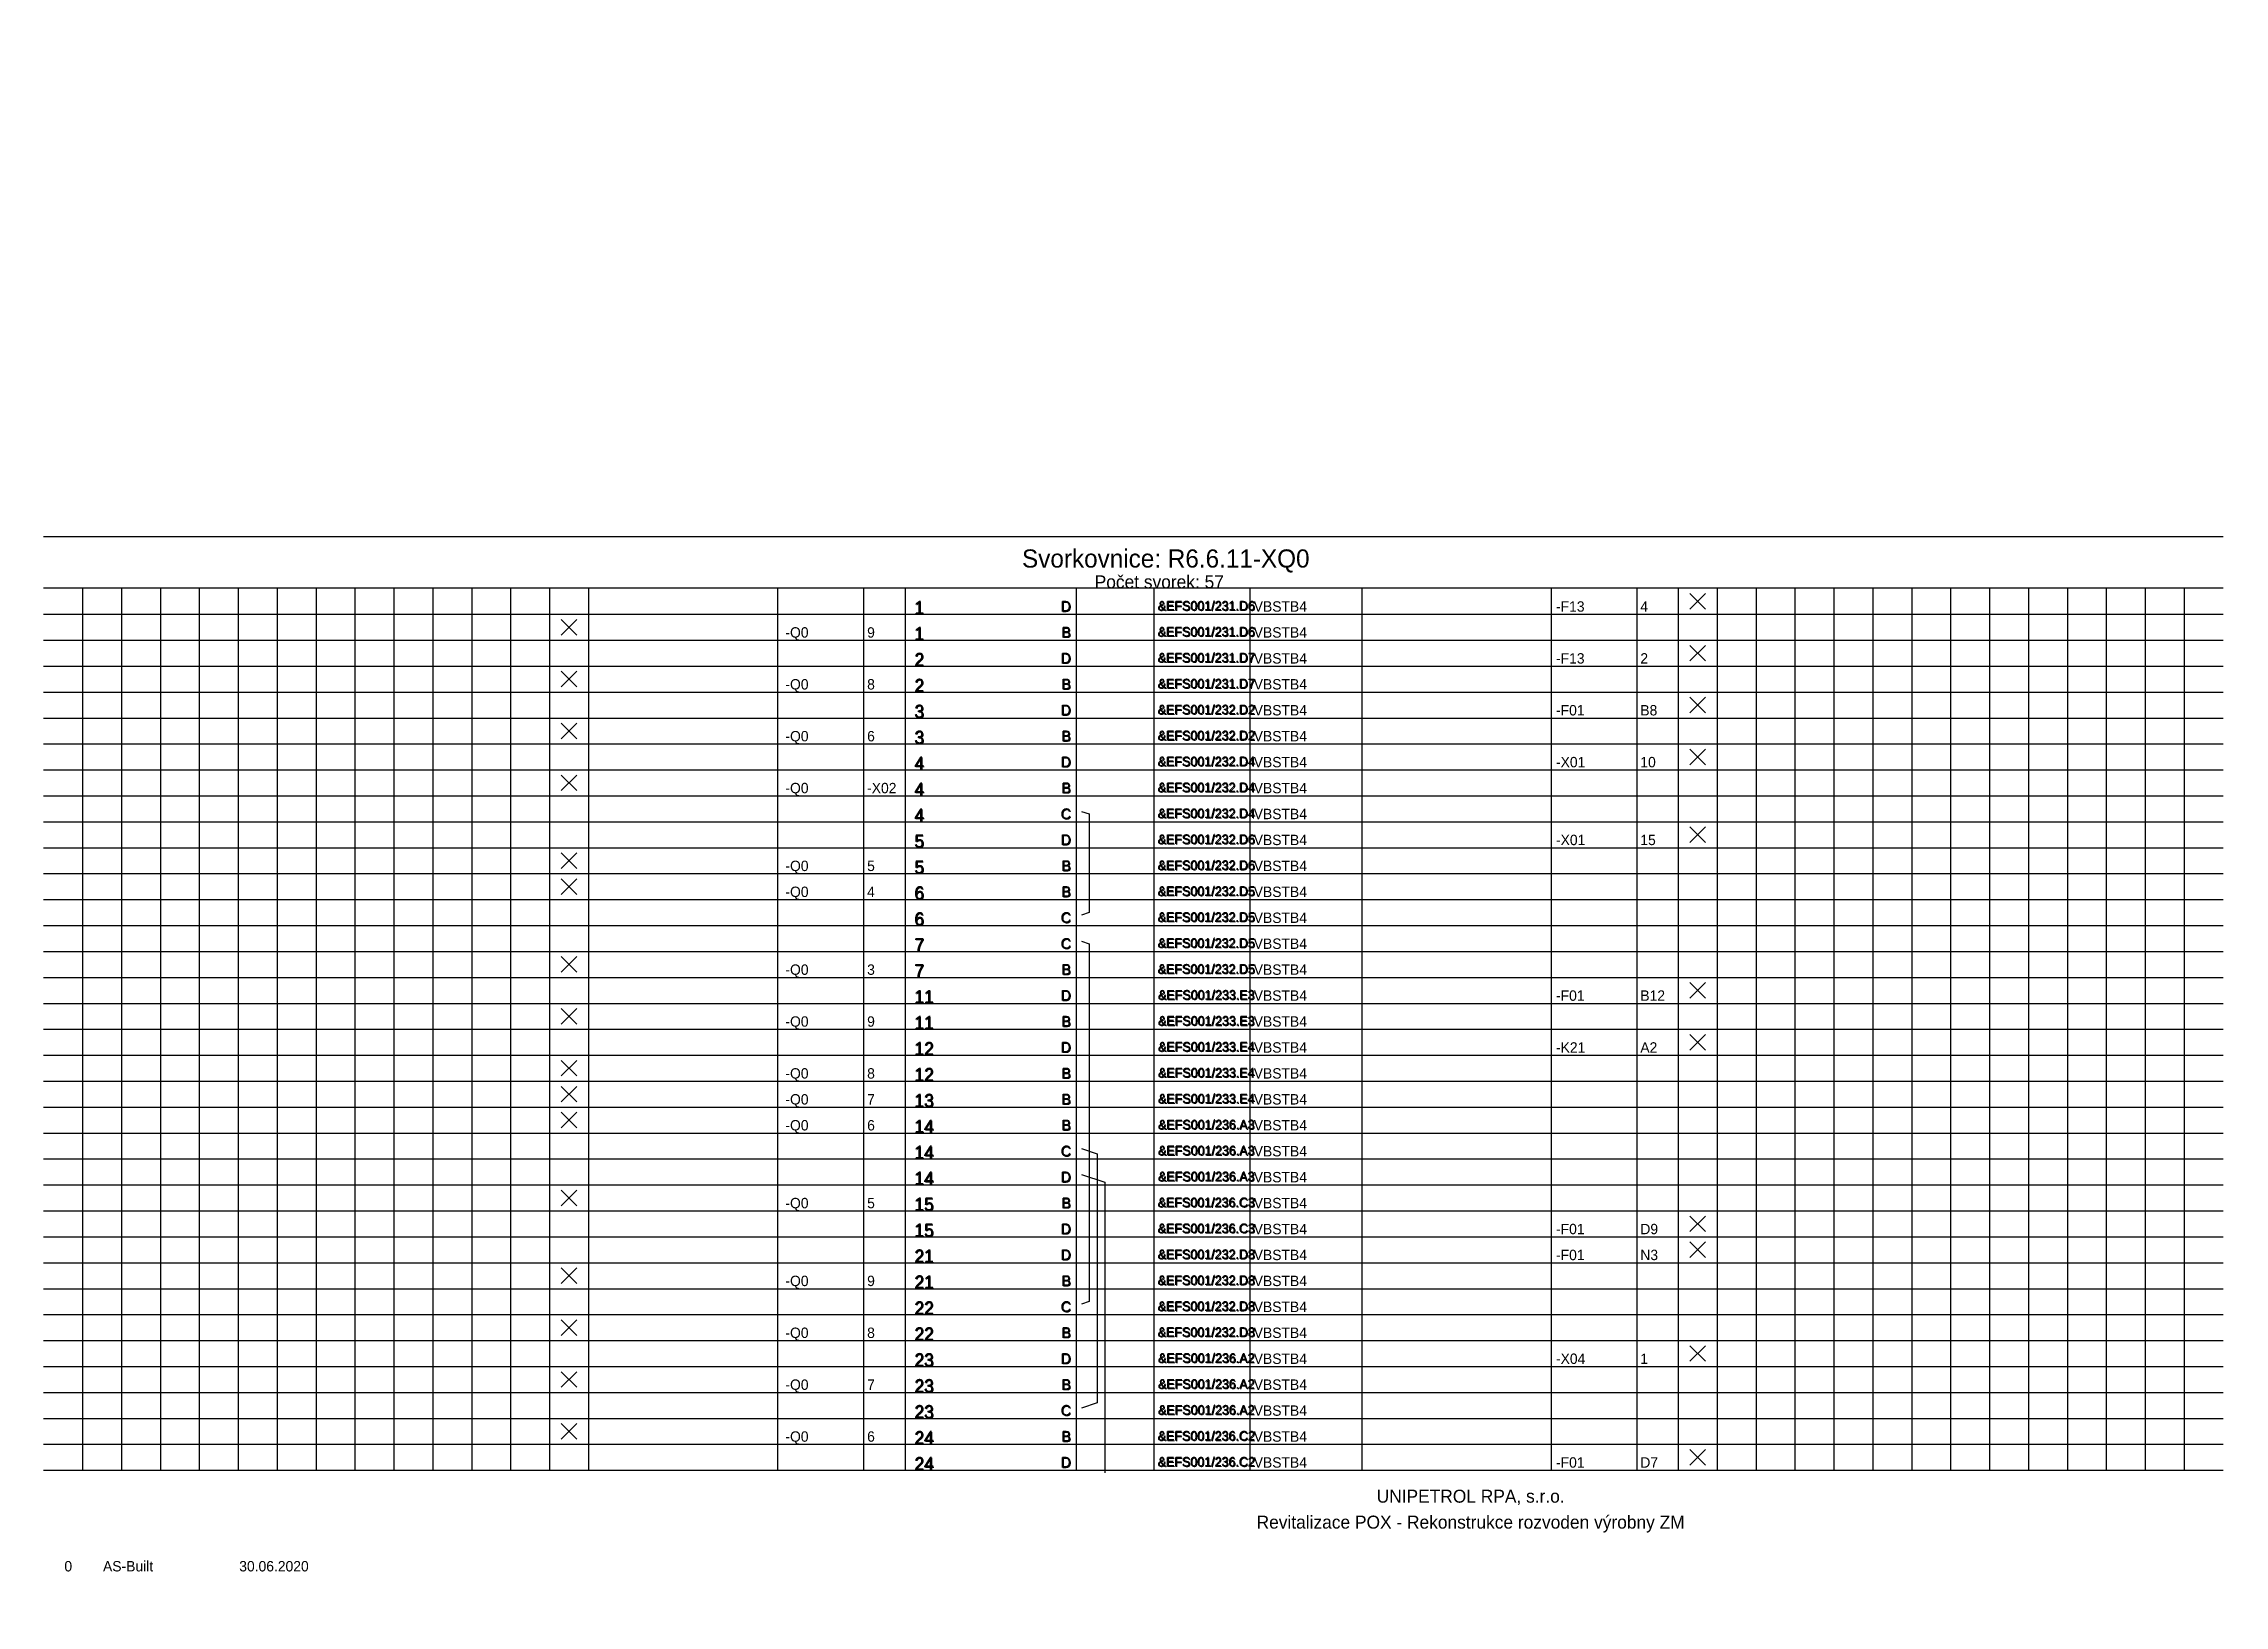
# Model space of a CAD drawing. Extents: x 0 to 420, y -1 to 300.
import ezdxf
from ezdxf.enums import TextEntityAlignment as Align

# ---------------------------------------------------------------- set-up
doc = ezdxf.new("R2010")
doc.units = 0
doc.header["$MEASUREMENT"] = 0
doc.linetypes.add('LTY1', pattern=[0])
for name, color, linetype in [('4', 4, 'Continuous'), ('PEN1', 7, 'LTY1'), ('PEN2', 7, 'LTY1'), ('PEN4', 7, 'LTY1'), ('PEN5', 7, 'LTY1'), ('SYMBOL', 7, 'LTY1')]:
    doc.layers.add(name, color=color, linetype=linetype)
doc.styles.add('NORMSCHRIFT', font='normwin')

# ---------------------------------------------------------------- blocks, each defined once
blk = doc.blocks.new('_SS-BLOK-S')
at = {"layer": 'PEN5', "linetype": 'LTY1'}
for p, q in [((0, -5), (420, -5)), ((420, -15), (0, -15))]:
    blk.add_line(p, q, dxfattribs=at)
at = {"layer": 'PEN1', "style": 'NORMSCHRIFT', "flags": 8}
for tag in ['CODE_1', 'CODE_2', 'CODE_3', 'CODE_4']:
    blk.add_attdef(tag, text='', height=3.5, dxfattribs=at).set_placement((216.25, -11), align=Align.CENTER)
at = {"layer": 'PEN2', "style": 'NORMSCHRIFT', "flags": 8}
blk.add_attdef('CODE_307', text='', height=2.5, dxfattribs=at).set_placement((215, -15), align=Align.CENTER)
at = {"layer": 'PEN4', "style": 'NORMSCHRIFT', "flags": 9}
for tag in ['CODE_558', 'CODE_91']:
    blk.add_attdef(tag, (0, 0), '', height=3.5, dxfattribs=at)
blk = doc.blocks.new('_SS-VETA-S')
at = {"layer": 'PEN1', "linetype": 'LTY1'}
for p, q in [((7.5, 5), (7.5, 0)), ((15, 5), (15, 0)), ((22.5, 5), (22.5, 0)), ((30, 5), (30, 0)), ((37.5, 5), (37.5, 0)), ((45, 5), (45, 0)), ((52.5, 5), (52.5, 0)), ((60, 5), (60, 0)), ((67.5, 5), (67.5, 0)), ((75, 5), (75, 0)), ((82.5, 5), (82.5, 0)), ((90, 5), (90, 0)), ((97.5, 5), (97.5, 0)), ((141.5, 0), (141.5, 5)), ((158, 5), (158, 0)), ((199, 5), (199, 0)), ((214, 0), (214, 5)), ((232.5, 0), (232.5, 5)), ((290.5, 5), (290.5, 0)), ((307, 5), (307, 0)), ((322.5, 5), (322.5, 0)), ((330, 5), (330, 0)), ((337.5, 5), (337.5, 0)), ((345, 5), (345, 0)), ((352.5, 5), (352.5, 0)), ((360, 5), (360, 0)), ((367.5, 5), (367.5, 0)), ((375, 5), (375, 0)), ((382.5, 5), (382.5, 0)), ((390, 5), (390, 0)), ((390, 5), (390, 0)), ((397.5, 5), (397.5, 0)), ((405, 5), (405, 0)), ((412.5, 5), (412.5, 0)), ((0, 0), (420, 0))]:
    blk.add_line(p, q, dxfattribs=at)
at = {"layer": 'PEN5', "linetype": 'LTY1'}
for p, q in [((105, 5), (105, 0)), ((166, 5), (166, 0)), ((254, 5), (254, 0)), ((315, 5), (315, 0))]:
    blk.add_line(p, q, dxfattribs=at)
at = {"layer": 'PEN2', "style": 'NORMSCHRIFT', "flags": 8}
blk.add_attdef('CODE_21', (167.95, -0.1), '', height=2.5, dxfattribs=at)
at = {"layer": 'PEN4', "style": 'NORMSCHRIFT'}
for tag, p, height, flags in [('CODE_63', (0, 0), 3.5, 9), ('CODE_91', (0, 0), 3.5, 9), ('CODE_781', (0, 0), 3.5, 9), ('CODE_782', (0, 0), 3.5, 9), ('CODE_10003', (107.7, 0.5), 2, 8), ('CODE_10001', (107.7, 0.5), 2, 8), ('CODE_10002', (107.7, 0.5), 2, 8), ('CODE_10004', (142.95, 0.5), 2, 8), ('CODE_10021', (158.7, 0.5), 2, 8), ('CODE_41', (233.2, 0.5), 2, 8), ('CODE_11003', (255.95, 0.5), 2, 8), ('CODE_11001', (255.95, 0.5), 2, 8), ('CODE_11002', (255.95, 0.5), 2, 8), ('CODE_11004', (291.45, 0.5), 2, 8), ('CODE_11021', (307.7, 0.5), 2, 8)]:
    blk.add_attdef(tag, p, '', height=height, dxfattribs=dict(at, flags=flags))
at = {"layer": 'PEN4', "style": 'NORMSCHRIFT', "flags": 8}
blk.add_attdef('CODE_45', text='', height=2, dxfattribs=at).set_placement((198.1, 0.4), align=Align.RIGHT)
blk.add_attdef('CODE_10', text='', height=1.8, dxfattribs=at).set_placement((224.2, 0.6), align=Align.CENTER)
blk = doc.blocks.new('_SS-NEOZN-S')
at = {"layer": 'PEN2', "linetype": 'LTY1'}
for p, q in [((-4, 1), (-1, 4)), ((-4, 4), (-1, 1))]:
    blk.add_line(p, q, dxfattribs=at)
blk = doc.blocks.new('_9-REV')
at = {"layer": 'PEN4', "style": 'NORMSCHRIFT', "flags": 8}
blk.add_attdef('CODE_12778', text='', height=2, dxfattribs=at).set_placement((-0.25, 0.5), align=Align.CENTER)
at = {"layer": 'PEN4', "style": 'NORMSCHRIFT'}
for tag, p, height, flags in [('CODE_5902', (0, 0), 3.5, 9), ('CODE_12783', (6.45, 0.5), 2, 8), ('CODE_12782', (32.7, 0.5), 2, 8)]:
    blk.add_attdef(tag, p, '', height=height, dxfattribs=dict(at, flags=flags))

msp = doc.modelspace()

# ---------------------------------------------------------------- linework, layer by layer
at = {"layer": '4', "linetype": 'LTY1'}
for p, q in [((200, 152), (201.5, 151.5)), ((201.5, 151.5), (201.5, 132.5)), ((201.5, 132.5), (200, 132)), ((200, 127), (201.5, 126.5)), ((201.5, 126.5), (201.5, 57.5)), ((200, 87), (203, 86)), ((203, 86), (203, 38)), ((200, 82), (204.5, 80.5)), ((204.5, 80.5), (204.5, 24.5)), ((201.5, 57.5), (200, 57)), ((203, 38), (200, 37))]:
    msp.add_line(p, q, dxfattribs=at)

# ---------------------------------------------------------------- block references
at = {"layer": 'SYMBOL'}
for name, p in [('_SS-BLOK-S', (0, 210)), ('_SS-NEOZN-S', (321.25, 190)), ('_SS-NEOZN-S', (103.75, 185)), ('_SS-NEOZN-S', (321.25, 180)), ('_SS-NEOZN-S', (103.75, 175)), ('_SS-NEOZN-S', (321.25, 170)), ('_SS-NEOZN-S', (103.75, 165)), ('_SS-NEOZN-S', (321.25, 160)), ('_SS-NEOZN-S', (103.75, 155)), ('_SS-NEOZN-S', (321.25, 145)), ('_SS-NEOZN-S', (103.75, 140)), ('_SS-NEOZN-S', (103.75, 135)), ('_SS-NEOZN-S', (103.75, 120)), ('_SS-NEOZN-S', (321.25, 115)), ('_SS-NEOZN-S', (103.75, 110)), ('_SS-NEOZN-S', (321.25, 105)), ('_SS-NEOZN-S', (103.75, 100)), ('_SS-NEOZN-S', (103.75, 95)), ('_SS-NEOZN-S', (103.75, 90)), ('_SS-NEOZN-S', (103.75, 75)), ('_SS-NEOZN-S', (321.25, 70)), ('_SS-NEOZN-S', (321.25, 65)), ('_SS-NEOZN-S', (103.75, 60)), ('_SS-NEOZN-S', (103.75, 50)), ('_SS-NEOZN-S', (321.25, 45)), ('_SS-NEOZN-S', (103.75, 40)), ('_SS-NEOZN-S', (103.75, 30)), ('_SS-NEOZN-S', (321.25, 25))]:
    msp.add_blockref(name, p, dxfattribs=at)
for name, p, values in [('_SS-VETA-S', (0, 190), {'CODE_21': '1', 'CODE_45': 'D', 'CODE_10': '&EFS001/231.D6', 'CODE_11004': '-F13', 'CODE_11021': '4', 'CODE_41': 'VBSTB4'}), ('_SS-VETA-S', (0, 185), {'CODE_21': '1', 'CODE_45': 'B', 'CODE_10': '&EFS001/231.D6', 'CODE_10004': '-Q0', 'CODE_10021': '9', 'CODE_41': 'VBSTB4'}), ('_SS-VETA-S', (0, 180), {'CODE_21': '2', 'CODE_45': 'D', 'CODE_10': '&EFS001/231.D7', 'CODE_11004': '-F13', 'CODE_11021': '2', 'CODE_41': 'VBSTB4'}), ('_SS-VETA-S', (0, 175), {'CODE_21': '2', 'CODE_45': 'B', 'CODE_10': '&EFS001/231.D7', 'CODE_10004': '-Q0', 'CODE_10021': '8', 'CODE_41': 'VBSTB4'}), ('_SS-VETA-S', (0, 170), {'CODE_21': '3', 'CODE_45': 'D', 'CODE_10': '&EFS001/232.D2', 'CODE_11004': '-F01', 'CODE_11021': 'B8', 'CODE_41': 'VBSTB4'}), ('_SS-VETA-S', (0, 165), {'CODE_21': '3', 'CODE_45': 'B', 'CODE_10': '&EFS001/232.D2', 'CODE_10004': '-Q0', 'CODE_10021': '6', 'CODE_41': 'VBSTB4'}), ('_SS-VETA-S', (0, 160), {'CODE_21': '4', 'CODE_45': 'D', 'CODE_10': '&EFS001/232.D4', 'CODE_11004': '-X01', 'CODE_11021': '10', 'CODE_41': 'VBSTB4'}), ('_SS-VETA-S', (0, 155), {'CODE_21': '4', 'CODE_45': 'B', 'CODE_10': '&EFS001/232.D4', 'CODE_10004': '-Q0', 'CODE_10021': '-X02', 'CODE_41': 'VBSTB4'}), ('_SS-VETA-S', (0, 150), {'CODE_21': '4', 'CODE_45': 'C', 'CODE_10': '&EFS001/232.D4', 'CODE_41': 'VBSTB4'}), ('_SS-VETA-S', (0, 145), {'CODE_21': '5', 'CODE_45': 'D', 'CODE_10': '&EFS001/232.D6', 'CODE_11004': '-X01', 'CODE_11021': '15', 'CODE_41': 'VBSTB4'}), ('_SS-VETA-S', (0, 140), {'CODE_21': '5', 'CODE_45': 'B', 'CODE_10': '&EFS001/232.D6', 'CODE_10004': '-Q0', 'CODE_10021': '5', 'CODE_41': 'VBSTB4'}), ('_SS-VETA-S', (0, 135), {'CODE_21': '6', 'CODE_45': 'B', 'CODE_10': '&EFS001/232.D5', 'CODE_10004': '-Q0', 'CODE_10021': '4', 'CODE_41': 'VBSTB4'}), ('_SS-VETA-S', (0, 130), {'CODE_21': '6', 'CODE_45': 'C', 'CODE_10': '&EFS001/232.D5', 'CODE_41': 'VBSTB4'}), ('_SS-VETA-S', (0, 125), {'CODE_21': '7', 'CODE_45': 'C', 'CODE_10': '&EFS001/232.D5', 'CODE_41': 'VBSTB4'}), ('_SS-VETA-S', (0, 120), {'CODE_21': '7', 'CODE_45': 'B', 'CODE_10': '&EFS001/232.D5', 'CODE_10004': '-Q0', 'CODE_10021': '3', 'CODE_41': 'VBSTB4'}), ('_SS-VETA-S', (0, 115), {'CODE_21': '11', 'CODE_45': 'D', 'CODE_10': '&EFS001/233.E3', 'CODE_11004': '-F01', 'CODE_11021': 'B12', 'CODE_41': 'VBSTB4'}), ('_SS-VETA-S', (0, 110), {'CODE_21': '11', 'CODE_45': 'B', 'CODE_10': '&EFS001/233.E3', 'CODE_10004': '-Q0', 'CODE_10021': '9', 'CODE_41': 'VBSTB4'}), ('_SS-VETA-S', (0, 105), {'CODE_21': '12', 'CODE_45': 'D', 'CODE_10': '&EFS001/233.E4', 'CODE_11004': '-K21', 'CODE_11021': 'A2', 'CODE_41': 'VBSTB4'}), ('_SS-VETA-S', (0, 100), {'CODE_21': '12', 'CODE_45': 'B', 'CODE_10': '&EFS001/233.E4', 'CODE_10004': '-Q0', 'CODE_10021': '8', 'CODE_41': 'VBSTB4'}), ('_SS-VETA-S', (0, 95), {'CODE_21': '13', 'CODE_45': 'B', 'CODE_10': '&EFS001/233.E4', 'CODE_10004': '-Q0', 'CODE_10021': '7', 'CODE_41': 'VBSTB4'}), ('_SS-VETA-S', (0, 90), {'CODE_21': '14', 'CODE_45': 'B', 'CODE_10': '&EFS001/236.A3', 'CODE_10004': '-Q0', 'CODE_10021': '6', 'CODE_41': 'VBSTB4'}), ('_SS-VETA-S', (0, 85), {'CODE_21': '14', 'CODE_45': 'C', 'CODE_10': '&EFS001/236.A3', 'CODE_41': 'VBSTB4'}), ('_SS-VETA-S', (0, 80), {'CODE_21': '14', 'CODE_45': 'D', 'CODE_10': '&EFS001/236.A3', 'CODE_41': 'VBSTB4'}), ('_SS-VETA-S', (0, 75), {'CODE_21': '15', 'CODE_45': 'B', 'CODE_10': '&EFS001/236.C3', 'CODE_10004': '-Q0', 'CODE_10021': '5', 'CODE_41': 'VBSTB4'}), ('_SS-VETA-S', (0, 70), {'CODE_21': '15', 'CODE_45': 'D', 'CODE_10': '&EFS001/236.C3', 'CODE_11004': '-F01', 'CODE_11021': 'D9', 'CODE_41': 'VBSTB4'}), ('_SS-VETA-S', (0, 65), {'CODE_21': '21', 'CODE_45': 'D', 'CODE_10': '&EFS001/232.D8', 'CODE_11004': '-F01', 'CODE_11021': 'N3', 'CODE_41': 'VBSTB4'}), ('_SS-VETA-S', (0, 60), {'CODE_21': '21', 'CODE_45': 'B', 'CODE_10': '&EFS001/232.D8', 'CODE_10004': '-Q0', 'CODE_10021': '9', 'CODE_41': 'VBSTB4'}), ('_SS-VETA-S', (0, 55), {'CODE_21': '22', 'CODE_45': 'C', 'CODE_10': '&EFS001/232.D8', 'CODE_41': 'VBSTB4'}), ('_SS-VETA-S', (0, 50), {'CODE_21': '22', 'CODE_45': 'B', 'CODE_10': '&EFS001/232.D8', 'CODE_10004': '-Q0', 'CODE_10021': '8', 'CODE_41': 'VBSTB4'}), ('_SS-VETA-S', (0, 45), {'CODE_21': '23', 'CODE_45': 'D', 'CODE_10': '&EFS001/236.A2', 'CODE_11004': '-X04', 'CODE_11021': '1', 'CODE_41': 'VBSTB4'}), ('_SS-VETA-S', (0, 40), {'CODE_21': '23', 'CODE_45': 'B', 'CODE_10': '&EFS001/236.A2', 'CODE_10004': '-Q0', 'CODE_10021': '7', 'CODE_41': 'VBSTB4'}), ('_SS-VETA-S', (0, 35), {'CODE_21': '23', 'CODE_45': 'C', 'CODE_10': '&EFS001/236.A2', 'CODE_41': 'VBSTB4'}), ('_SS-VETA-S', (0, 30), {'CODE_21': '24', 'CODE_45': 'B', 'CODE_10': '&EFS001/236.C2', 'CODE_10004': '-Q0', 'CODE_10021': '6', 'CODE_41': 'VBSTB4'}), ('_SS-VETA-S', (0, 25), {'CODE_21': '24', 'CODE_45': 'D', 'CODE_10': '&EFS001/236.C2', 'CODE_11004': '-F01', 'CODE_11021': 'D7', 'CODE_41': 'VBSTB4'}), ('_9-REV', (5, 5), {'CODE_12778': '0', 'CODE_12783': 'AS-Built', 'CODE_12782': '30.06.2020'})]:
    msp.add_blockref(name, p, dxfattribs=at).add_auto_attribs(values)

# ---------------------------------------------------------------- texts
at = {"layer": 'PEN1', "style": 'NORMSCHRIFT'}
msp.add_text('Svorkovnice: R6.6.11-XQ0', height=3.5, dxfattribs=at).set_placement((216.25, 199), align=Align.CENTER)
at = {"layer": 'PEN2', "style": 'NORMSCHRIFT'}
for s, p in [('Počet svorek: 57', (215, 195)), ('UNIPETROL RPA, s.r.o.', (275, 18.75)), ('Revitalizace POX - Rekonstrukce rozvoden výrobny ZM', (275, 13.75))]:
    msp.add_text(s, height=2.5, dxfattribs=at).set_placement(p, align=Align.CENTER)
for s, p in [('1', (167.75, 190)), ('1', (167.85, 190.1)), ('1', (167.75, 185)), ('1', (167.85, 185.1)), ('2', (167.75, 180)), ('2', (167.85, 180.1)), ('2', (167.75, 175)), ('2', (167.85, 175.1)), ('3', (167.75, 170)), ('3', (167.85, 170.1)), ('3', (167.75, 165)), ('3', (167.85, 165.1)), ('4', (167.75, 160)), ('4', (167.85, 160.1)), ('4', (167.75, 155)), ('4', (167.85, 155.1)), ('4', (167.75, 150)), ('4', (167.85, 150.1)), ('5', (167.75, 145)), ('5', (167.85, 145.1)), ('5', (167.75, 140)), ('5', (167.85, 140.1)), ('6', (167.75, 135)), ('6', (167.85, 135.1)), ('6', (167.75, 130)), ('6', (167.85, 130.1)), ('7', (167.75, 125)), ('7', (167.85, 125.1)), ('7', (167.75, 120)), ('7', (167.85, 120.1)), ('11', (167.75, 115)), ('11', (167.85, 115.1)), ('11', (167.75, 110)), ('11', (167.85, 110.1)), ('12', (167.75, 105)), ('12', (167.85, 105.1)), ('12', (167.75, 100)), ('12', (167.85, 100.1)), ('13', (167.75, 95)), ('13', (167.85, 95.1)), ('14', (167.75, 90)), ('14', (167.85, 90.1)), ('14', (167.75, 85)), ('14', (167.85, 85.1)), ('14', (167.75, 80)), ('14', (167.85, 80.1)), ('15', (167.75, 75)), ('15', (167.85, 75.1)), ('15', (167.75, 70)), ('15', (167.85, 70.1)), ('21', (167.75, 65)), ('21', (167.85, 65.1)), ('21', (167.75, 60)), ('21', (167.85, 60.1)), ('22', (167.75, 55)), ('22', (167.85, 55.1)), ('22', (167.75, 50)), ('22', (167.85, 50.1)), ('23', (167.75, 45)), ('23', (167.85, 45.1)), ('23', (167.75, 40)), ('23', (167.85, 40.1)), ('23', (167.75, 35)), ('23', (167.85, 35.1)), ('24', (167.75, 30)), ('24', (167.85, 30.1)), ('24', (167.75, 25)), ('24', (167.85, 25.1))]:
    msp.add_text(s, height=2.5, dxfattribs=at).set_placement(p)
at = {"layer": 'PEN4', "style": 'NORMSCHRIFT'}
for s, p in [('D', (197.9, 190.5)), ('D', (198, 190.6)), ('B', (197.9, 185.5)), ('B', (198, 185.6)), ('D', (197.9, 180.5)), ('D', (198, 180.6)), ('B', (197.9, 175.5)), ('B', (198, 175.6)), ('D', (197.9, 170.5)), ('D', (198, 170.6)), ('B', (197.9, 165.5)), ('B', (198, 165.6)), ('D', (197.9, 160.5)), ('D', (198, 160.6)), ('B', (197.9, 155.5)), ('B', (198, 155.6)), ('C', (197.9, 150.5)), ('C', (198, 150.6)), ('D', (197.9, 145.5)), ('D', (198, 145.6)), ('B', (197.9, 140.5)), ('B', (198, 140.6)), ('B', (197.9, 135.5)), ('B', (198, 135.6)), ('C', (197.9, 130.5)), ('C', (198, 130.6)), ('C', (197.9, 125.5)), ('C', (198, 125.6)), ('B', (197.9, 120.5)), ('B', (198, 120.6)), ('D', (197.9, 115.5)), ('D', (198, 115.6)), ('B', (197.9, 110.5)), ('B', (198, 110.6)), ('D', (197.9, 105.5)), ('D', (198, 105.6)), ('B', (197.9, 100.5)), ('B', (198, 100.6)), ('B', (197.9, 95.5)), ('B', (198, 95.6)), ('B', (197.9, 90.5)), ('B', (198, 90.6)), ('C', (197.9, 85.5)), ('C', (198, 85.6)), ('D', (197.9, 80.5)), ('D', (198, 80.6)), ('B', (197.9, 75.5)), ('B', (198, 75.6)), ('D', (197.9, 70.5)), ('D', (198, 70.6)), ('D', (197.9, 65.5)), ('D', (198, 65.6)), ('B', (197.9, 60.5)), ('B', (198, 60.6)), ('C', (197.9, 55.5)), ('C', (198, 55.6)), ('B', (197.9, 50.5)), ('B', (198, 50.6)), ('D', (197.9, 45.5)), ('D', (198, 45.6)), ('B', (197.9, 40.5)), ('B', (198, 40.6)), ('C', (197.9, 35.5)), ('C', (198, 35.6)), ('B', (197.9, 30.5)), ('B', (198, 30.6)), ('D', (197.9, 25.5)), ('D', (198, 25.6))]:
    msp.add_text(s, height=2, dxfattribs=at).set_placement(p, align=Align.RIGHT)
for s, p in [('&EFS001/231.D6', (224, 190.7)), ('&EFS001/231.D6', (224.1, 190.8)), ('&EFS001/231.D6', (224, 185.7)), ('&EFS001/231.D6', (224.1, 185.8)), ('&EFS001/231.D7', (224, 180.7)), ('&EFS001/231.D7', (224.1, 180.8)), ('&EFS001/231.D7', (224, 175.7)), ('&EFS001/231.D7', (224.1, 175.8)), ('&EFS001/232.D2', (224, 170.7)), ('&EFS001/232.D2', (224.1, 170.8)), ('&EFS001/232.D2', (224, 165.7)), ('&EFS001/232.D2', (224.1, 165.8)), ('&EFS001/232.D4', (224, 160.7)), ('&EFS001/232.D4', (224.1, 160.8)), ('&EFS001/232.D4', (224, 155.7)), ('&EFS001/232.D4', (224.1, 155.8)), ('&EFS001/232.D4', (224, 150.7)), ('&EFS001/232.D4', (224.1, 150.8)), ('&EFS001/232.D6', (224, 145.7)), ('&EFS001/232.D6', (224.1, 145.8)), ('&EFS001/232.D6', (224, 140.7)), ('&EFS001/232.D6', (224.1, 140.8)), ('&EFS001/232.D5', (224, 135.7)), ('&EFS001/232.D5', (224.1, 135.8)), ('&EFS001/232.D5', (224, 130.7)), ('&EFS001/232.D5', (224.1, 130.8)), ('&EFS001/232.D5', (224, 125.7)), ('&EFS001/232.D5', (224.1, 125.8)), ('&EFS001/232.D5', (224, 120.7)), ('&EFS001/232.D5', (224.1, 120.8)), ('&EFS001/233.E3', (224.1, 115.8)), ('&EFS001/233.E3', (224, 115.7)), ('&EFS001/233.E3', (224, 110.7)), ('&EFS001/233.E3', (224.1, 110.8)), ('&EFS001/233.E4', (224, 105.7)), ('&EFS001/233.E4', (224.1, 105.8)), ('&EFS001/233.E4', (224, 100.7)), ('&EFS001/233.E4', (224.1, 100.8)), ('&EFS001/233.E4', (224, 95.7)), ('&EFS001/233.E4', (224.1, 95.8)), ('&EFS001/236.A3', (224, 90.7)), ('&EFS001/236.A3', (224.1, 90.8)), ('&EFS001/236.A3', (224, 85.7)), ('&EFS001/236.A3', (224.1, 85.8)), ('&EFS001/236.A3', (224, 80.7)), ('&EFS001/236.A3', (224.1, 80.8)), ('&EFS001/236.C3', (224, 75.7)), ('&EFS001/236.C3', (224.1, 75.8)), ('&EFS001/236.C3', (224, 70.7)), ('&EFS001/236.C3', (224.1, 70.8)), ('&EFS001/232.D8', (224, 65.7)), ('&EFS001/232.D8', (224.1, 65.8)), ('&EFS001/232.D8', (224, 60.7)), ('&EFS001/232.D8', (224.1, 60.8)), ('&EFS001/232.D8', (224, 55.7)), ('&EFS001/232.D8', (224.1, 55.8)), ('&EFS001/232.D8', (224, 50.7)), ('&EFS001/232.D8', (224.1, 50.8)), ('&EFS001/236.A2', (224, 45.7)), ('&EFS001/236.A2', (224.1, 45.8)), ('&EFS001/236.A2', (224, 40.7)), ('&EFS001/236.A2', (224.1, 40.8)), ('&EFS001/236.A2', (224, 35.7)), ('&EFS001/236.A2', (224.1, 35.8)), ('&EFS001/236.C2', (224, 30.7)), ('&EFS001/236.C2', (224.1, 30.8)), ('&EFS001/236.C2', (224, 25.7)), ('&EFS001/236.C2', (224.1, 25.8))]:
    msp.add_text(s, height=1.8, dxfattribs=at).set_placement(p, align=Align.CENTER)

doc.saveas('drawing.dxf')
